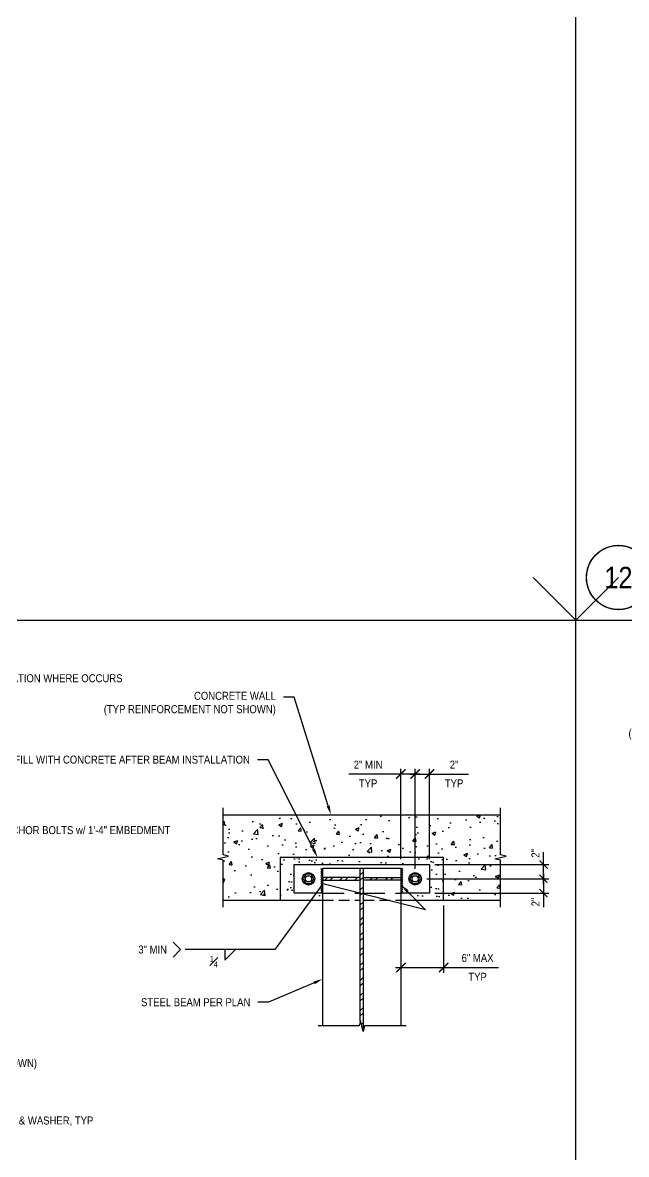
# Model space of a CAD drawing. Header units: inches. Extents: x -16404 to 14624, y -1591 to 16152.
# Drawn here: x -8433.7 to -8348.8, y 8060.9 to 8220 of the extents above; entities that cross this region are included whole.
import ezdxf
from ezdxf import colors
from ezdxf.entities.mleader import LeaderData, LeaderLine
from ezdxf.enums import TextEntityAlignment as Align
from ezdxf.math import Vec2, Vec3

# ---------------------------------------------------------------- set-up
doc = ezdxf.new("R2010")
doc.units = ezdxf.units.IN
doc.header["$LTSCALE"] = 24
doc.header["$MEASUREMENT"] = 0
for name, pattern in [('DASHED2', [0.375, 0.25, -0.125]), ('HIDDEN2', [0.1875, 0.125, -0.0625]), ('HIDDEN4', [0.09375, 0.0625, -0.03125])]:
    doc.linetypes.add(name, pattern=pattern)
doc.layers.get('0').update_dxf_attribs({"linetype": 'CONTINUOUS'})
doc.layers.get('DefPoints').update_dxf_attribs({"color": 251, "linetype": 'CONTINUOUS'})
for name, color, linetype in [('S-ANNO-DIMS', 2, 'CONTINUOUS'), ('S-ANNO-NOTE', 4, 'CONTINUOUS'), ('S-BOLT', 2, 'CONTINUOUS'), ('S-BREAK', 2, 'CONTINUOUS'), ('S-CONC', 4, 'CONTINUOUS'), ('S-STEEL', 4, 'CONTINUOUS')]:
    doc.layers.add(name, color=color, linetype=linetype)
doc.layers.add('S-ANNO-GRID-NONPLOT', color=251, linetype='CONTINUOUS', plot=False)
doc.layers.add('S-HATCH1', color=1, linetype='CONTINUOUS', transparency=0.5)
doc.layers.add('S-HATCH2', color=2, linetype='CONTINUOUS', transparency=0.5)
doc.styles.add('Arial', font='arial.ttf', dxfattribs={"width": 0.85})
doc.dimstyles.new('DIM-12$0', dxfattribs={"dimscale": 12, "dimtxt": 0.09375, "dimasz": 0.109375, "dimexe": 0.0625, "dimexo": 0.0625, "dimgap": 0.0625, "dimtad": 1, "dimdec": 4, "dimzin": 11, "dimdsep": 46, "dimlunit": 4, "dimtxsty": 'Arial', "dimblk": 'ARCHTICK', "dimblk1": 'ARCHTICK', "dimblk2": 'ARCHTICK', "dimsah": 1, "dimcen": 0.125, "dimdle": 0.0625, "dimclrd": 256, "dimclre": 256, "dimclrt": 4, "dimadec": 0, "dimazin": 0, "dimtfac": 0.75, "dimtdec": 4, "dimtofl": 0, "dimtmove": 0, "dimatfit": 3, "dimldrblk": 'ARCHTICK', "dimfxl": 1, "dimfrac": 1, "dimtolj": 1, "dimtzin": 11, "dimarcsym": 0})
pattern_1 = [(67.5, (-12125.473, 7011.8426), (-1.33608, 2.1488009), [0, -1.995, 0, -2.23125, 0, -2.1328125]), (37.5, (-12125.473, 7011.8426), (0.159598, 4.3692318), [0, -1.07625, 0, -1.798125, 0, -0.6890625]), (357.5, (-12126.871, 7011.0354), (3.5360016, 2.050088), [0, -0.65625, 0, -2.3625, 0, -3.084375]), (347.5, (-12126.871, 7011.0354), (2.8409643, 2.9703878), [0, -0.328125, 0, -1.54875, 0, -1.771875])]
pattern_2 = [(45, (-12125.473, 7011.8426), (-1.0606602, 1.0606602), []), (45, (-12125.473, 7012.5926), (-1.0606602, 1.0606602), [])]

# ---------------------------------------------------------------- blocks, each defined once
blk = doc.blocks.new('NUT-Plan View 1in-new')
blk.add_lwpolyline([(-0.44, 0.76), (-0.88, 0), (-0.44, -0.76), (0.44, -0.76), (0.88, 0), (0.44, 0.76)], close=True)
for radius in [1, 0.5]:
    blk.add_circle((0, 0), radius)
blk = doc.blocks.new('_ARCHTICK')
at = {"color": 0, "linetype": 'ByBlock', "const_width": 0.15}
blk.add_lwpolyline([(-0.5, -0.5), (0.5, 0.5)], dxfattribs=at)
blk = doc.blocks.new('*D2052')
at = {"layer": 'DefPoints', "color": 0, "transparency": 16777216}
for p in [(-8374.48, 8096.65), (-8380.48, 8087.19), (-8374.48, 8087.19)]:
    blk.add_point(p, dxfattribs=at)
at = {"layer": 'S-ANNO-DIMS', "lineweight": -2, "transparency": 16777216}
for p, q in [((-8374.48, 8095.9), (-8374.48, 8086.44)), ((-8381.23, 8087.19), (-8374.48, 8087.19)), ((-8374.48, 8087.19), (-8366.75, 8087.19))]:
    blk.add_line(p, q, dxfattribs=at)
at = {"layer": 'S-ANNO-DIMS', "lineweight": -2, "transparency": 16777216, "xscale": 1.3125, "yscale": 1.3125, "zscale": 1.3125, "rotation": 180}
blk.add_blockref('_ARCHTICK', (-8380.48, 8087.19), dxfattribs=at)
at = {"layer": 'S-ANNO-DIMS', "lineweight": -2, "transparency": 16777216, "xscale": 1.3125, "yscale": 1.3125, "zscale": 1.3125}
blk.add_blockref('_ARCHTICK', (-8374.48, 8087.19), dxfattribs=at)
at = {"layer": 'S-ANNO-DIMS', "color": 4, "transparency": 16777216, "char_height": 1.125, "attachment_point": 5, "style": 'Arial'}
for s, insert in [('\\A1;6" MAX', (-8369.71, 8088.51)), ('\\A1;TYP', (-8369.71, 8085.87))]:
    blk.add_mtext(s, dxfattribs=dict(at, insert=insert))
blk = doc.blocks.new('*D2053')
at = {"layer": 'DefPoints', "color": 0, "transparency": 16777216}
for p in [(-8376.48, 8114.37), (-8376.48, 8101.65), (-8378.48, 8100.31)]:
    blk.add_point(p, dxfattribs=at)
at = {"layer": 'S-ANNO-DIMS', "lineweight": -2, "transparency": 16777216}
for p, q in [((-8378.48, 8101.06), (-8378.48, 8115.12)), ((-8376.48, 8102.4), (-8376.48, 8115.12)), ((-8379.23, 8114.37), (-8376.48, 8114.37)), ((-8376.48, 8114.37), (-8371, 8114.37))]:
    blk.add_line(p, q, dxfattribs=at)
at = {"layer": 'S-ANNO-DIMS', "lineweight": -2, "transparency": 16777216, "xscale": 1.3125, "yscale": 1.3125, "zscale": 1.3125, "rotation": 180}
blk.add_blockref('_ARCHTICK', (-8378.48, 8114.37), dxfattribs=at)
at = {"layer": 'S-ANNO-DIMS', "lineweight": -2, "transparency": 16777216, "xscale": 1.3125, "yscale": 1.3125, "zscale": 1.3125}
blk.add_blockref('_ARCHTICK', (-8376.48, 8114.37), dxfattribs=at)
at = {"layer": 'S-ANNO-DIMS', "color": 4, "transparency": 16777216, "char_height": 1.125, "attachment_point": 5, "style": 'Arial'}
for s, insert in [('\\A1;2"', (-8373.01, 8115.69)), ('\\A1;TYP', (-8373.01, 8113.06))]:
    blk.add_mtext(s, dxfattribs=dict(at, insert=insert))
blk = doc.blocks.new('*D2054')
at = {"layer": 'DefPoints', "color": 0, "transparency": 16777216}
for p in [(-8380.49, 8114.37), (-8380.49, 8101.65), (-8378.48, 8100.31)]:
    blk.add_point(p, dxfattribs=at)
at = {"layer": 'S-ANNO-DIMS', "lineweight": -2, "transparency": 16777216}
for p, q in [((-8380.49, 8102.4), (-8380.49, 8115.12)), ((-8378.48, 8101.06), (-8378.48, 8115.12)), ((-8380.49, 8114.37), (-8387.79, 8114.37)), ((-8377.73, 8114.37), (-8380.49, 8114.37))]:
    blk.add_line(p, q, dxfattribs=at)
at = {"layer": 'S-ANNO-DIMS', "lineweight": -2, "transparency": 16777216, "xscale": 1.3125, "yscale": 1.3125, "zscale": 1.3125, "rotation": 180}
blk.add_blockref('_ARCHTICK', (-8380.49, 8114.37), dxfattribs=at)
at = {"layer": 'S-ANNO-DIMS', "lineweight": -2, "transparency": 16777216, "xscale": 1.3125, "yscale": 1.3125, "zscale": 1.3125}
blk.add_blockref('_ARCHTICK', (-8378.48, 8114.37), dxfattribs=at)
at = {"layer": 'S-ANNO-DIMS', "color": 4, "transparency": 16777216, "char_height": 1.125, "attachment_point": 5, "style": 'Arial'}
for s, insert in [('\\A1;2" MIN', (-8385.1, 8115.69)), ('\\A1;TYP', (-8385.1, 8113.06))]:
    blk.add_mtext(s, dxfattribs=dict(at, insert=insert))
blk = doc.blocks.new('_Integral')
at = {"color": 0, "linetype": 'ByBlock', "lineweight": -2}
for centre, start, end in [((0.44, -0.09), 102, 168), ((-0.44, 0.09), 282, 348)]:
    blk.add_arc(centre, 0.454, start, end, dxfattribs=at)
blk = doc.blocks.new('*U283')
at = {"const_width": 0.188}
for points in [[(-4.5, 0, -1), (4.5, 0, 3.732051)], [(-4.5, 0, 1), (4.5, 0, -3.732051)]]:
    blk.add_lwpolyline(points, format="xyb", dxfattribs=at)
blk.add_lwpolyline([(4.5, 0), (82.21, 0)], dxfattribs=at)
blk.add_circle((0, 0), 4.5)
at = {"style": 'Arial', "width": 0.85}
for tag, p in [('DWG_TITLE_1', (7.5, 6.19)), ('DWG_TITLE_2', (7.5, 2.44))]:
    blk.add_attdef(tag, text='', height=2.62, dxfattribs=at).set_placement(p, align=Align.MIDDLE_LEFT)
blk.add_attdef('#', text='', height=3, dxfattribs=at).set_placement((0, 0), align=Align.MIDDLE_CENTER)
blk.add_attdef('SCALE', text='', height=1.12, dxfattribs=at).set_placement((81.08, -1.12), align=Align.TOP_RIGHT)
blk = doc.blocks.new('Se_24x36_DETAILS_GRID')
for p, q in [((15.535, 23), (23.302, 23)), ((23.302, 23), (31.07, 23)), ((23.302, 15.333), (23.302, 23)), ((23.302, 0), (23.302, 7.667)), ((23.302, 0), (23.802, 0.5)), ((15.535, 0), (23.302, 0)), ((23.302, 0), (31.07, 0))]:
    blk.add_line(p, q)
at = {"linetype": 'DASHED2', "ltscale": 0.5}
blk.add_line((23.302, 0), (22.802, 0.5), dxfattribs=at)

msp = doc.modelspace()

# ---------------------------------------------------------------- hatches: boundary and pattern name
at = {"layer": 'S-HATCH1'}
h = msp.add_hatch(dxfattribs=at)
h.set_pattern_fill('AR-SAND', color=256, scale=1.3125, angle=30, style=0)
h.set_pattern_definition(pattern_1)
h.paths.add_polyline_path([(-8397.48347, 8096.64585), (-8396.48539, 8096.64585), (-8396.48539, 8102.64585), (-8397.48347, 8102.64585)])
h.paths.add_polyline_path([(-8374.48347, 8102.64585), (-8375.48154, 8102.64585), (-8375.48154, 8096.64585), (-8374.48347, 8096.64585)])
h = msp.add_hatch(dxfattribs=at)
h.set_pattern_fill('AR-SAND', color=256, scale=1.3125, angle=30, style=0)
h.set_pattern_definition(pattern_1)
h.paths.add_polyline_path([(-8375.48154, 8102.64585), (-8396.48539, 8102.64585), (-8396.48539, 8096.64585), (-8391.48347, 8096.64585), (-8391.48347, 8097.64585), (-8395.48539, 8097.64585), (-8395.48539, 8101.64585), (-8376.48154, 8101.64585), (-8376.48154, 8097.64585), (-8380.48347, 8097.64585), (-8380.48347, 8096.64585), (-8375.48154, 8096.64585)])
h = msp.add_hatch(dxfattribs=at)
h.set_pattern_fill('ANSI31', color=256, scale=1.5)
h.set_pattern_definition([(45, (-16135.73007, 2481.87815), (-0.1325825215, 0.1325825215), [])])
h.paths.add_polyline_path([(-8391.48347, 8101.14585), (-8391.73347, 8101.14585), (-8391.73347, 8097.64585), (-8391.48347, 8097.64585)])
h = msp.add_hatch(dxfattribs=at)
h.set_pattern_fill('STEEL', color=256, scale=12, style=0)
h.set_pattern_definition(pattern_2)
h.paths.add_polyline_path([(-8386.20222, 8079.62085), (-8386.17276, 8079.74201), (-8385.79418, 8078.1853), (-8385.75459, 8078.3481), (-8385.76472, 8101.14585), (-8386.20222, 8101.14585)])
h = msp.add_hatch(dxfattribs=at)
h.set_pattern_fill('ANSI31', color=256, scale=1.5, angle=90)
h.set_pattern_definition([(135, (-16135.73007, 2481.87815), (-0.1325825215, -0.1325825215), [])])
h.paths.add_polyline_path([(-8380.48347, 8101.14585), (-8380.23347, 8101.14585), (-8380.23347, 8097.64585), (-8380.48347, 8097.64585)])
h = msp.add_hatch(dxfattribs=at)
h.set_pattern_fill('STEEL', color=256, scale=12, style=0)
h.set_pattern_definition(pattern_2)
h.paths.add_polyline_path([(-8391.48347, 8099.83335), (-8391.48347, 8099.45835), (-8386.20222, 8099.45835), (-8386.20222, 8099.83335)])
h.paths.add_polyline_path([(-8385.76472, 8099.83335), (-8385.76472, 8099.45835), (-8380.48347, 8099.45835), (-8380.48347, 8099.83335)])
at = {"layer": 'S-HATCH2'}
h = msp.add_hatch(dxfattribs=at)
h.set_pattern_fill('AR-CONC', color=256, scale=0.75, style=0)
h.set_pattern_definition([(50, (-12125.473, 7011.8426), (5.3794514, -0.470641), [0.5625, -6.1875]), (355, (-12125.473, 7011.8426), (-1.040635, 5.641441), [0.45, -4.95]), (100.45144, (-12125.0247, 7011.8034), (4.3388164, 5.1708), [0.4780514, -5.258566]), (46.1842, (-12125.473, 7013.3426), (8.00431, -1.241395), [0.84375, -9.28125]), (96.63564, (-12124.806, 7013.239), (7.009965, 7.30589), [0.717078, -7.887853]), (351.18416, (-12125.473, 7013.343), (7.009965, 7.30589), [0.675, -7.425]), (21, (-12124.723, 7012.9676), (4.476803, -3.0196417), [0.5625, -6.1875]), (326, (-12124.723, 7012.9676), (1.824865, 5.438625), [0.45, -4.95]), (71.45144, (-12124.35, 7012.716), (6.301668, 2.4189836), [0.4780514, -5.258566]), (37.5, (-12125.473, 7011.8426), (0.0911989, 2.4967039), [0, -4.89, 0, -5.025, 0, -4.96875]), (7.5, (-12125.473, 7011.8426), (1.9730215, 2.9580878), [0, -2.865, 0, -4.7775, 0, -1.89375]), (327.5, (-12127.1455, 7011.8426), (4.0036683, -0.1691615), [0, -1.875, 0, -5.85, 0, -7.7625]), (317.5, (-12127.8955, 7011.8426), (4.3738963, 0.7507874), [0, -2.4375, 0, -3.885, 0, -5.5125])])
h.paths.add_polyline_path([(-8374.48347, 8102.64585), (-8374.48347, 8096.64585), (-8366.48154, 8096.64585), (-8366.48154, 8102.26728), (-8367.25989, 8102.45657), (-8365.70319, 8102.83514), (-8366.48154, 8103.02443), (-8366.48154, 8108.64585), (-8405.48539, 8108.64585), (-8405.48539, 8103.02443), (-8404.70704, 8102.83514), (-8406.26375, 8102.45657), (-8405.48539, 8102.26728), (-8405.48539, 8096.64585), (-8397.48347, 8096.64585), (-8397.48347, 8102.64585)])

# ---------------------------------------------------------------- linework, layer by layer
at = {"layer": 'S-ANNO-DIMS'}
for p, q in [((-8360.43845, 8098.89585), (-8360.43845, 8103.37923)), ((-8375.73154, 8101.64585), (-8359.68845, 8101.64585)), ((-8376.85847, 8099.64585), (-8359.68845, 8099.64585)), ((-8375.73154, 8099.64585), (-8359.68845, 8099.64585)), ((-8360.43845, 8100.39585), (-8360.43845, 8095.66027)), ((-8375.73154, 8097.64585), (-8359.68845, 8097.64585))]:
    msp.add_line(p, q, dxfattribs=at)
at = {"layer": 'S-ANNO-NOTE'}
for points in [[(-8412.53113, 8088.64068), (-8411.47047, 8089.70134), (-8412.53113, 8090.762)], [(-8405.26155, 8089.70134), (-8405.26155, 8088.20134), (-8403.76155, 8089.70134)]]:
    msp.add_lwpolyline(points, dxfattribs=at)
at = {"layer": 'S-BREAK'}
for points in [[(-8405.48539, 8095.64585), (-8405.48539, 8102.26728), (-8406.26375, 8102.45657), (-8404.70704, 8102.83514), (-8405.48539, 8103.02443), (-8405.48539, 8109.64585)], [(-8366.48154, 8095.64585), (-8366.48154, 8102.26728), (-8367.25989, 8102.45657), (-8365.70319, 8102.83514), (-8366.48154, 8103.02443), (-8366.48154, 8109.64585)], [(-8379.77205, 8078.96366), (-8385.6049, 8078.96366), (-8385.79418, 8078.1853), (-8386.17276, 8079.74201), (-8386.36204, 8078.96366), (-8392.11138, 8078.96366)]]:
    msp.add_lwpolyline(points, dxfattribs=at)
at = {"layer": 'S-CONC'}
for points in [[(-8405.48539, 8108.64585), (-8366.48154, 8108.64585)], [(-8374.48347, 8096.64585), (-8374.48347, 8102.64585), (-8397.48347, 8102.64585), (-8397.48347, 8096.64585)], [(-8405.48539, 8096.64585), (-8391.48347, 8096.64585)], [(-8380.48347, 8096.64585), (-8366.48154, 8096.64585)]]:
    msp.add_lwpolyline(points, dxfattribs=at)
at = {"layer": 'S-CONC', "color": 1, "linetype": 'HIDDEN4'}
for points in [[(-8391.48347, 8096.64585), (-8386.20222, 8096.64585)], [(-8385.76472, 8096.64585), (-8380.48347, 8096.64585)]]:
    msp.add_lwpolyline(points, dxfattribs=at)
at = {"layer": 'S-STEEL'}
for p, q in [((-8386.20222, 8079.62085), (-8386.20222, 8101.14585)), ((-8385.76472, 8078.30646), (-8385.76472, 8101.14585))]:
    msp.add_line(p, q, dxfattribs=at)
for points in [[(-8391.48347, 8097.64585), (-8395.48539, 8097.64585), (-8395.48539, 8101.64585), (-8376.48154, 8101.64585), (-8376.48154, 8097.64585), (-8380.48347, 8097.64585)], [(-8391.48347, 8078.96366), (-8391.48347, 8101.14585), (-8380.48347, 8101.14585), (-8380.48347, 8078.96366)]]:
    msp.add_lwpolyline(points, dxfattribs=at)
for points in [[(-8391.48347, 8099.45835), (-8386.20222, 8099.45835), (-8386.20222, 8099.83335), (-8391.48347, 8099.83335)], [(-8380.48347, 8099.45835), (-8385.76472, 8099.45835), (-8385.76472, 8099.83335), (-8380.48347, 8099.83335)]]:
    msp.add_lwpolyline(points, close=True, dxfattribs=at)
at = {"layer": 'S-STEEL', "color": 2, "linetype": 'HIDDEN2'}
for points in [[(-8391.48347, 8097.64585), (-8386.20222, 8097.64585)], [(-8385.76472, 8097.64585), (-8380.48347, 8097.64585)]]:
    msp.add_lwpolyline(points, dxfattribs=at)

# ---------------------------------------------------------------- block references
at = {"layer": 'S-ANNO-DIMS', "xscale": 1.125, "yscale": 1.125, "zscale": 1.125}
for p, rotation in [((-8360.43845, 8101.64585), 90), ((-8360.43845, 8099.64585), 90), ((-8360.43845, 8099.64585), 270), ((-8360.43845, 8097.64585), 270)]:
    msp.add_blockref('_ARCHTICK', p, dxfattribs=dict(at, rotation=rotation))
at = {"layer": 'S-ANNO-GRID-NONPLOT', "xscale": 12, "yscale": 12, "zscale": 12}
for p in [(-8635.5314, 8136), (-8635.5314, 7860)]:
    msp.add_blockref('Se_24x36_DETAILS_GRID', p, dxfattribs=at)
at = {"layer": 'S-ANNO-NOTE'}
msp.add_blockref('*U283', (-8349.90411, 8142), dxfattribs=at).add_auto_attribs({'#': '12', 'DWG_TITLE_2': 'DETAIL', 'SCALE': 'SCALE: N.T.S.'})
at = {"layer": 'S-BOLT', "xscale": 0.875, "yscale": 0.875, "zscale": 0.875}
for p in [(-8393.48347, 8099.64585), (-8378.48347, 8099.64585)]:
    msp.add_blockref('NUT-Plan View 1in-new', p, dxfattribs=at)

# ---------------------------------------------------------------- texts
at = {"layer": 'S-ANNO-DIMS', "color": 4, "char_height": 1.125, "attachment_point": 5, "rotation": 90, "style": 'Arial'}
for insert in [(-8361.57003, 8103.22623), (-8361.57003, 8096.37742)]:
    msp.add_mtext('\\A1;2"', dxfattribs=dict(at, insert=insert))
at = {"layer": 'S-ANNO-NOTE', "char_height": 1.125, "style": 'Arial'}
for s, insert, width, attachment_point in [('3" MIN', (-8413.37474, 8089.70134), 14.5516162, 6), ('\\A1;{\\H0.7x;\\S1#4;}', (-8406.22193, 8088.8017), 3.6570708, 3)]:
    msp.add_mtext(s, dxfattribs=dict(at, insert=insert, width=width, attachment_point=attachment_point))

# ---------------------------------------------------------------- dimensions: what is measured, and where the dimension line sits
at = {"layer": 'S-ANNO-DIMS'}
dim = msp.add_linear_dim(base=(-8380.48539, 8114.37331), p1=(-8378.48347, 8100.3089), p2=(-8380.48539, 8101.64585), text='<> MIN\\XTYP', dimstyle='DIM-12$0', dxfattribs=at)
dim.commit()
dim.dimension.update_dxf_attribs({"geometry": '*D2054', "text_midpoint": (-8385.09789, 8114.37331), "dimtype": 160})
for base, p1, p2, text, picture, middle in [((-8376.48154, 8114.37331), (-8378.48347, 8100.3089), (-8376.48154, 8101.64585), '<>\\XTYP', '*D2053', (-8373.00815, 8114.37331)), ((-8374.48347, 8087.18695), (-8380.48347, 8087.18695), (-8374.48347, 8096.64585), '<> MAX\\XTYP', '*D2052', (-8369.71159, 8087.18695))]:
    dim = msp.add_linear_dim(base=base, p1=p1, p2=p2, angle=180, text=text, dimstyle='DIM-12$0', dxfattribs=at)
    dim.commit()
    dim.dimension.update_dxf_attribs({"geometry": picture, "text_midpoint": middle, "dimtype": 160})

# ---------------------------------------------------------------- leaders
at = {"layer": 'S-ANNO-NOTE'}
ml = msp.add_multileader_mtext('Standard', dxfattribs=at)
ml.set_content('STEEL COLUMN PER PLAN', color=4, style='Arial')
ml.set_leader_properties(color=2)
ml.build(insert=Vec2(0, 0))
ml.multileader.update_dxf_attribs({"dogleg_length": 0.125, "arrow_head_size": 1.3125, "scale": 12})
ctx = ml.context
ctx.base_point, ctx.scale, ctx.char_height, ctx.arrow_head_size, ctx.landing_gap_size, ctx.plane_origin = Vec3(-8486.58275, 8207.10205), 12, 1.125, 1.3125, 1.08, Vec3(-8520.13474, 8499.60737)
notes = []
notes.append((ctx, [(0, (1, 1, 0), (-8488.08275, 8207.10205), (1, 0, 0), 1.5, [(0, [(-8494.52582, 8200.30167)], 0, [])])]))
ctx.mtext.insert, ctx.mtext.width, ctx.mtext.flow_direction = Vec3(-8485.50275, 8207.67415), 18.3246981, 5
ml = msp.add_multileader_mtext('Standard', dxfattribs=at)
ml.set_content('\\A1;1{\\H0.7x;\\S1#2;\\H1.4286x;" MAX NON-SHRINK GROUT}', color=4, style='Arial')
ml.set_leader_properties(color=2)
ml.build(insert=Vec2(0, 0))
ml.multileader.update_dxf_attribs({"dogleg_length": 0.125, "arrow_head_size": 1.3125, "scale": 12})
ctx = ml.context
ctx.base_point, ctx.scale, ctx.char_height, ctx.arrow_head_size, ctx.landing_gap_size, ctx.plane_origin = Vec3(-8486.58275, 8201.72944), 12, 1.125, 1.3125, 1.08, Vec3(-8520.13474, 8494.23476)
notes.append((ctx, [(0, (1, 1, 0), (-8488.08275, 8201.72944), (1, 0, 0), 1.5, [(0, [(-8493.33063, 8194.649)], 0, [])])]))
ctx.mtext.insert, ctx.mtext.width, ctx.mtext.flow_direction = Vec3(-8485.50275, 8202.30153), 19.4091777, 5
ml = msp.add_multileader_mtext('Standard', dxfattribs=at)
ml.set_content('HSS COLUMN PER PLAN', color=4, style='Arial')
ml.set_leader_properties(color=2)
ml.build(insert=Vec2(0, 0))
ml.multileader.update_dxf_attribs({"dogleg_length": 0.36, "arrow_head_size": 1.3125, "scale": 12})
ctx = ml.context
ctx.base_point, ctx.scale, ctx.char_height, ctx.arrow_head_size, ctx.landing_gap_size, ctx.plane_origin = Vec3(-8576.75459, 8196.90829), 12, 1.125, 1.3125, 1.08, Vec3(-8610.30657, 8489.41361)
notes.append((ctx, [(0, (1, 1, 0), (-8578.25459, 8196.90829), (1, 0), 1.5, [(0, [(-8587.26013, 8187.40332)], 0, [])])]))
ctx.mtext.insert, ctx.mtext.width, ctx.mtext.flow_direction = Vec3(-8575.67459, 8197.48038), 23.7857697, 5
ml = msp.add_multileader_mtext('Standard', dxfattribs=at)
ml.set_content('\\A1;LEVELLING NUTS, TYP', color=4, style='Arial')
ml.set_leader_properties(color=2)
ml.build(insert=Vec2(0, 0))
ml.multileader.update_dxf_attribs({"dogleg_length": 0.125, "arrow_head_size": 1.3125, "scale": 12})
ctx = ml.context
ctx.base_point, ctx.scale, ctx.char_height, ctx.arrow_head_size, ctx.landing_gap_size, ctx.plane_origin = Vec3(-8486.58275, 8197.00793), 12, 1.125, 1.3125, 1.08, Vec3(-8520.13474, 8489.51325)
notes.append((ctx, [(0, (1, 1, 0), (-8488.08275, 8197.00793), (1, 0, 0), 1.5, [(0, [(-8496.0678, 8194.78963), (-8493.33063, 8189.92749)], 0, [])])]))
ctx.mtext.insert, ctx.mtext.width, ctx.mtext.flow_direction = Vec3(-8485.50275, 8197.6817), 19.4091777, 5
ml = msp.add_multileader_mtext('Standard', dxfattribs=at)
ml.set_content('\\A1;1{\\H0.7x;\\S1#2;\\H1.4286x;" NON-SHRINK GROUT}', color=4, style='Arial')
ml.set_leader_properties(color=2)
ml.build(insert=Vec2(0, 0))
ml.multileader.update_dxf_attribs({"dogleg_length": 0.36, "arrow_head_size": 1.3125, "scale": 12})
ctx = ml.context
ctx.base_point, ctx.scale, ctx.char_height, ctx.arrow_head_size, ctx.landing_gap_size, ctx.plane_origin = Vec3(-8576.75459, 8187.1432), 12, 1.125, 1.3125, 1.08, Vec3(-8610.30657, 8479.64852)
notes.append((ctx, [(0, (1, 1, 0), (-8578.25459, 8187.1432), (1, 0), 1.5, [(0, [(-8583.50246, 8180.06276)], 0, [])])]))
ctx.mtext.insert, ctx.mtext.width, ctx.mtext.flow_direction = Vec3(-8575.67459, 8187.71529), 24.2290445, 5
ml = msp.add_multileader_mtext('Standard', dxfattribs=at)
ml.set_content('\\A1;TOP OF CONCRETE WALL ELEVATION WHERE OCCURS', color=4, style='Arial')
ml.set_leader_properties(color=2)
ml.build(insert=Vec2(0, 0))
ml.multileader.update_dxf_attribs({"dogleg_length": 0.36, "arrow_head_size": 1.3125, "scale": 12})
ctx = ml.context
ctx.base_point, ctx.scale, ctx.char_height, ctx.arrow_head_size, ctx.landing_gap_size, ctx.plane_origin = Vec3(-8456.93108, 8127.83095), 12, 1.125, 1.3125, 1.08, Vec3(-8485.64693, 8443.35501)
notes.append((ctx, [(0, (1, 1, 0), (-8458.43108, 8127.83095), (1, 0), 1.5, [(0, [(-8472.07349, 8117.59874)], 0, [])])]))
ctx.mtext.insert, ctx.mtext.width, ctx.mtext.flow_direction = Vec3(-8455.85108, 8128.40304), 23.5148541, 5
ml = msp.add_multileader_mtext('Standard', dxfattribs=at)
ml.set_content('CONCRETE WALL\\P(TYP REINFORCEMENT NOT SHOWN)', color=4, style='Arial')
ml.set_leader_properties(color=2)
ml.build(insert=Vec2(0, 0))
ml.multileader.update_dxf_attribs({"dogleg_length": 0.36, "arrow_head_size": 1.3125, "scale": 12})
ctx = ml.context
ctx.base_point, ctx.scale, ctx.char_height, ctx.arrow_head_size, ctx.landing_gap_size, ctx.plane_origin = Vec3(-8417.30768, 8125.20245), 12, 1.125, 1.3125, 1.08, Vec3(-8465.58804, 8434.41304)
ctx.text_align_type = 2
notes.append((ctx, [(1, (1, 1, 0), (-8395.49849, 8125.20245), (-1, 0), 1.5, [(0, [(-8390.31943, 8108.64585)], 0, [])])]))
ctx.mtext.insert, ctx.mtext.width, ctx.mtext.alignment, ctx.mtext.flow_direction = Vec3(-8398.07849, 8125.93032), 18.7565009, 3, 5
ml = msp.add_multileader_mtext('Standard', dxfattribs=at)
ml.set_content('\\A1;WEB STIFFENER {\\H0.7x;\\S3#8;}"\\PEACH SIDE', color=4, style='Arial')
ml.set_leader_properties(color=2)
ml.build(insert=Vec2(0, 0))
ml.multileader.update_dxf_attribs({"dogleg_length": 0.36, "arrow_head_size": 1.3125, "scale": 12})
ctx = ml.context
ctx.base_point, ctx.scale, ctx.char_height, ctx.arrow_head_size, ctx.landing_gap_size, ctx.plane_origin = Vec3(-8456.93108, 8122.75869), 12, 1.125, 1.3125, 1.08, Vec3(-8496.37308, 8434.47444)
notes.append((ctx, [(0, (1, 1, 0), (-8458.43108, 8122.75869), (1, 0), 1.5, [(0, [(-8481.34636, 8108.71817)], 0, [])])]))
ctx.mtext.insert, ctx.mtext.width, ctx.mtext.flow_direction = Vec3(-8455.85108, 8123.33079), 23.1700836, 5
ml = msp.add_multileader_mtext('Standard', dxfattribs=at)
ml.set_content('STEEL BEAM PER PLAN\\P(FLOOR/ROOF NOT SHOWN)', color=4, style='Arial')
ml.set_leader_properties(color=2)
ml.build(insert=Vec2(0, 0))
ml.multileader.update_dxf_attribs({"dogleg_length": 0.36, "arrow_head_size": 1.3125, "scale": 12})
ctx = ml.context
ctx.base_point, ctx.scale, ctx.char_height, ctx.arrow_head_size, ctx.landing_gap_size, ctx.plane_origin = Vec3(-8349.44743, 8121.81622), 12, 1.125, 1.3125, 1.08, Vec3(-8390.47096, 8402.09792)
ctx.text_align_type = 2
notes.append((ctx, [(1, (1, 1, 0), (-8327.51236, 8121.81622), (-1, 0), 1.5, [(0, [(-8321.54056, 8113.43165)], 0, [])])]))
ctx.mtext.insert, ctx.mtext.width, ctx.mtext.alignment, ctx.mtext.flow_direction = Vec3(-8330.09236, 8122.5441), 20.3750015, 3, 5
ml = msp.add_multileader_mtext('Standard', dxfattribs=at)
ml.set_content('BLOCKOUT POCKET IN CONCRETE WALL, INFILL WITH CONCRETE AFTER BEAM INSTALLATION', color=4, style='Arial')
ml.set_leader_properties(color=2)
ml.build(insert=Vec2(0, 0))
ml.multileader.update_dxf_attribs({"dogleg_length": 0.36, "arrow_head_size": 1.3125, "scale": 12})
ctx = ml.context
ctx.base_point, ctx.scale, ctx.char_height, ctx.arrow_head_size, ctx.landing_gap_size, ctx.plane_origin = Vec3(-8418.95383, 8116.38932), 12, 1.125, 1.3125, 1.08, Vec3(-8466.02155, 8426.02318)
ctx.text_align_type = 2
notes.append((ctx, [(1, (1, 1, 0), (-8399.15173, 8116.38932), (-1, 0), 1.5, [(0, [(-8392.20223, 8102.64585)], 0, [])])]))
ctx.mtext.insert, ctx.mtext.width, ctx.mtext.alignment, ctx.mtext.flow_direction = Vec3(-8401.73173, 8116.96141), 18.7565009, 3, 5
ml = msp.add_multileader_mtext('Standard', dxfattribs=at)
ml.set_content('HSS COLUMN PER PLAN', color=4, style='Arial')
ml.set_leader_properties(color=2)
ml.build(insert=Vec2(0, 0))
ml.multileader.update_dxf_attribs({"dogleg_length": 0.36, "arrow_head_size": 1.3125, "scale": 12})
ctx = ml.context
ctx.base_point, ctx.scale, ctx.char_height, ctx.arrow_head_size, ctx.landing_gap_size, ctx.plane_origin = Vec3(-8577.35933, 8107.7482), 12, 1.125, 1.3125, 1.08, Vec3(-8610.91131, 8400.25352)
notes.append((ctx, [(0, (1, 1, 0), (-8578.85933, 8107.7482), (1, 0), 1.5, [(0, [(-8587.86487, 8098.24324)], 0, [])])]))
ctx.mtext.insert, ctx.mtext.width, ctx.mtext.flow_direction = Vec3(-8576.27933, 8108.32029), 23.7857697, 5
ml = msp.add_multileader_mtext('Standard', dxfattribs=at)
ml.set_content('\\A1;STEEL PLATE {\\H0.7x;\\S3#4;}"x4" w/ (2) {\\H0.7x;\\S7#8;}" ANCHOR BOLTS w/ 1\'-4" EMBEDMENT', color=4, style='Arial')
ml.set_leader_properties(color=2)
ml.build(insert=Vec2(0, 0))
ml.multileader.update_dxf_attribs({"dogleg_length": 0.36, "arrow_head_size": 1.3125, "scale": 12})
ctx = ml.context
ctx.base_point, ctx.scale, ctx.char_height, ctx.arrow_head_size, ctx.landing_gap_size, ctx.plane_origin = Vec3(-8456.93108, 8106.71345), 12, 1.125, 1.3125, 1.08, Vec3(-8493.27547, 8425.34944)
notes.append((ctx, [(0, (1, 1, 0), (-8458.43108, 8106.71345), (1, 0), 1.5, [(0, [(-8478.24876, 8095.18165)], 0, [])])]))
ctx.mtext.insert, ctx.mtext.width, ctx.mtext.flow_direction = Vec3(-8455.85108, 8107.27595), 23.1700836, 5
ml = msp.add_multileader_mtext('Standard', dxfattribs=at)
ml.set_content('', color=4, style='Arial')
ml.set_leader_properties(color=2)
ml.build(insert=Vec2(0, 0))
ml.multileader.update_dxf_attribs({"dogleg_length": 1.21451, "arrow_head_size": 1.3125, "scale": 12})
ctx = ml.context
ctx.base_point, ctx.scale, ctx.char_height, ctx.arrow_head_size, ctx.landing_gap_size, ctx.plane_origin = Vec3(-8412.97047, 8089.70134), 12, 1.125, 1.3125, 1.08, Vec3(-8389.94843, 8081.81882)
ctx.text_align_type = 2
notes.append((ctx, [(0, (1, 1, 0), (-8398.21793, 8089.70134), (-1, 0), 12.59253, [(1, [(-8380.48347, 8098.82501), (-8377.01615, 8095.27452), (-8391.48347, 8098.96056)], 0, [])])]))
ctx.mtext.insert, ctx.mtext.alignment, ctx.mtext.flow_direction = Vec3(-8411.89047, 8090.26384), 3, 5
ml = msp.add_multileader_mtext('Standard', dxfattribs=at)
ml.set_content('\\A1;1{\\H0.7x;\\S1#2;\\H1.4286x;" NON-SHRINK GROUT}', color=4, style='Arial')
ml.set_leader_properties(color=2)
ml.build(insert=Vec2(0, 0))
ml.multileader.update_dxf_attribs({"dogleg_length": 0.36, "arrow_head_size": 1.3125, "scale": 12})
ctx = ml.context
ctx.base_point, ctx.scale, ctx.char_height, ctx.arrow_head_size, ctx.landing_gap_size, ctx.plane_origin = Vec3(-8577.35933, 8097.98311), 12, 1.125, 1.3125, 1.08, Vec3(-8610.91131, 8390.48843)
notes.append((ctx, [(0, (1, 1, 0), (-8578.85933, 8097.98311), (1, 0), 1.5, [(0, [(-8584.1072, 8090.90268)], 0, [])])]))
ctx.mtext.insert, ctx.mtext.width, ctx.mtext.flow_direction = Vec3(-8576.27933, 8098.55521), 24.2290445, 5
ml = msp.add_multileader_mtext('Standard', dxfattribs=at)
ml.set_content('\\A1;{\\H0.7x;\\S3#8;}" STIFFENER PLATE AT BEAM CONNECTION', color=4, style='Arial')
ml.set_leader_properties(color=2)
ml.build(insert=Vec2(0, 0))
ml.multileader.update_dxf_attribs({"dogleg_length": 0.36, "arrow_head_size": 1.3125, "scale": 12})
ctx = ml.context
ctx.base_point, ctx.scale, ctx.char_height, ctx.arrow_head_size, ctx.landing_gap_size, ctx.plane_origin = Vec3(-8135.02582, 8096.21281), 12, 1.125, 1.3125, 1.08, Vec3(-8047.47608, 8363.36862)
ctx.text_align_type = 2
notes.append((ctx, [(0, (1, 1, 0), (-8111.17484, 8096.21281), (-1, 0), 1.5, [(0, [(-8102.49703, 8087.98322)], 0, [])])]))
ctx.mtext.insert, ctx.mtext.width, ctx.mtext.defined_height, ctx.mtext.alignment, ctx.mtext.flow_direction = Vec3(-8113.75484, 8096.7849), 23.1687394, 3.69153, 3, 5
ml = msp.add_multileader_mtext('Standard', dxfattribs=at)
ml.set_content('LEVELING NUT, TYP', color=4, style='Arial')
ml.set_leader_properties(color=2)
ml.build(insert=Vec2(0, 0))
ml.multileader.update_dxf_attribs({"dogleg_length": 0.36, "arrow_head_size": 1.3125, "scale": 12})
ctx = ml.context
ctx.base_point, ctx.scale, ctx.char_height, ctx.arrow_head_size, ctx.landing_gap_size, ctx.plane_origin = Vec3(-8456.93108, 8082.21431), 12, 1.125, 1.3125, 1.08, Vec3(-8401.09079, 8389.64169)
notes.append((ctx, [(0, (1, 1, 0), (-8458.43108, 8082.21431), (1, 0), 1.5, [(0, [(-8478.63886, 8093.87696)], 0, [])])]))
ctx.mtext.insert, ctx.mtext.width, ctx.mtext.flow_direction = Vec3(-8455.85108, 8082.88808), 14.5783309, 5
ml = msp.add_multileader_mtext('Standard', dxfattribs=at)
ml.set_content('STEEL BEAM PER PLAN', color=4, style='Arial')
ml.set_leader_properties(color=2)
ml.build(insert=Vec2(0, 0))
ml.multileader.update_dxf_attribs({"dogleg_length": 0.36, "arrow_head_size": 1.3125, "scale": 12})
ctx = ml.context
ctx.base_point, ctx.scale, ctx.char_height, ctx.arrow_head_size, ctx.landing_gap_size, ctx.plane_origin = Vec3(-8414.17258, 8082.29558), 12, 1.125, 1.3125, 1.08, Vec3(-8460.41387, 8394.56728)
ctx.text_align_type = 2
notes.append((ctx, [(1, (1, 1, 0), (-8399.08258, 8082.29558), (-1, 0), 1.5, [(0, [(-8391.48347, 8085.55097)], 0, [])])]))
ctx.mtext.insert, ctx.mtext.width, ctx.mtext.alignment, ctx.mtext.flow_direction = Vec3(-8401.66258, 8082.85808), 14.6656882, 3, 5
ml = msp.add_multileader_mtext('Standard', dxfattribs=at)
ml.set_content('CONCRETE WALL\\P(TYP REINFORCEMENT NOT SHOWN)', color=4, style='Arial')
ml.set_leader_properties(color=2)
ml.set_arrow_properties(name='INTEGRAL')
ml.build(insert=Vec2(0, 0))
ml.multileader.update_dxf_attribs({"dogleg_length": 0.36, "arrow_head_size": 1.3125, "scale": 12})
ctx = ml.context
ctx.base_point, ctx.scale, ctx.char_height, ctx.arrow_head_size, ctx.landing_gap_size, ctx.plane_origin = Vec3(-8456.93108, 8075.46342), 12, 1.125, 1.3125, 1.08, Vec3(-8497.08368, 8382.09588)
notes.append((ctx, [(0, (1, 1, 0), (-8458.43108, 8075.46342), (1, 0), 1.5, [(0, [(-8470.41604, 8081.73715)], 0, [])])]))
ctx.mtext.insert, ctx.mtext.width, ctx.mtext.flow_direction = Vec3(-8455.85108, 8076.19129), 16.1639054, 5
ml = msp.add_multileader_mtext('Standard', dxfattribs=at)
ml.set_content('HEADED ANCHOR BOLT OR THREADED ROD w/ NUT & WASHER, TYP', color=4, style='Arial')
ml.set_leader_properties(color=2)
ml.build(insert=Vec2(0, 0))
ml.multileader.update_dxf_attribs({"dogleg_length": 0.36, "arrow_head_size": 1.3125, "scale": 12})
ctx = ml.context
ctx.base_point, ctx.scale, ctx.char_height, ctx.arrow_head_size, ctx.landing_gap_size, ctx.plane_origin = Vec3(-8469.49075, 8065.56522), 12, 1.125, 1.3125, 1.08, Vec3(-8415.60107, 8372.59284)
notes.append((ctx, [(0, (1, 1, 0), (-8470.99075, 8065.56522), (1, 0), 1.5, [(0, [(-8478.72743, 8076.21084)], 0, [])])]))
ctx.mtext.insert, ctx.mtext.width, ctx.mtext.flow_direction = Vec3(-8468.41075, 8066.23899), 27.5692773, 5
for ctx, leaders in notes:
    for number, flags, end, landing, length, lines in leaders:
        leader = LeaderData()
        leader.index, (leader.has_last_leader_line, leader.has_dogleg_vector, leader.attachment_direction) = number, flags
        leader.last_leader_point, leader.dogleg_vector, leader.dogleg_length = Vec3(end), Vec3(landing), length
        for number, points, colour, breaks in lines:
            line = LeaderLine()
            line.index, line.vertices, line.color, line.breaks = number, Vec3.list(points), colors.encode_raw_color(colour), breaks
            leader.lines.append(line)
        ctx.leaders.append(leader)

doc.saveas('drawing.dxf')
